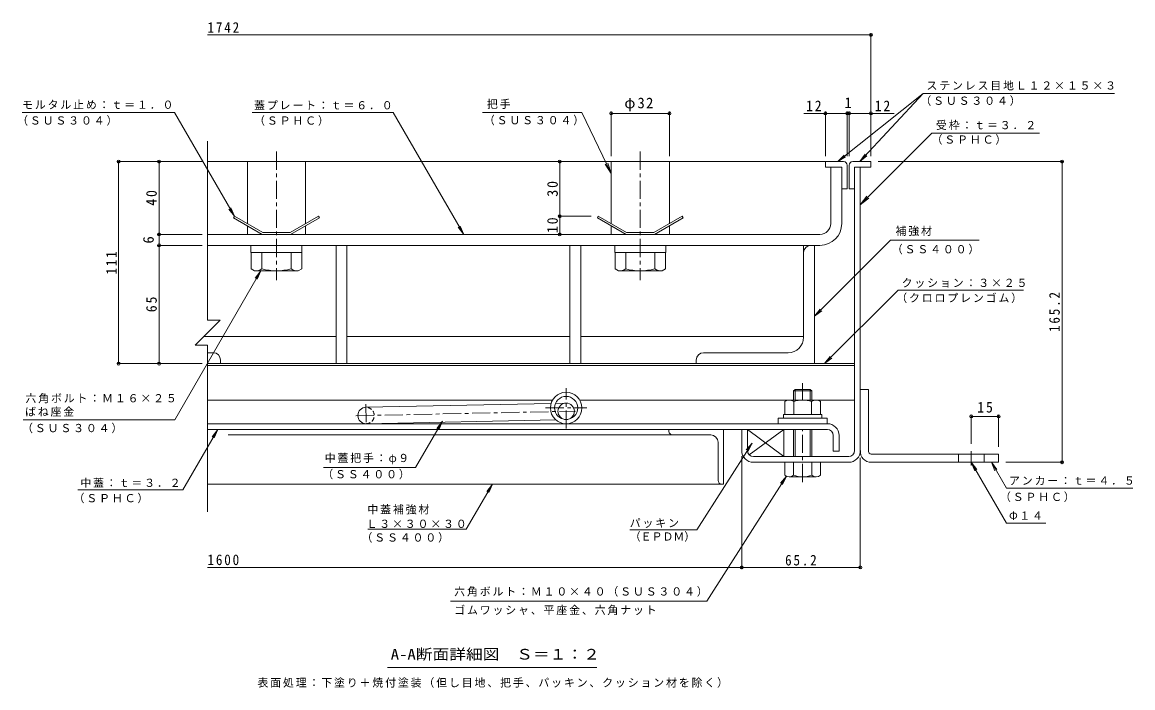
# Model space of a CAD drawing. Units: millimetres on the paper, enlarged 10 times, with parts at other scales. Extents: x -2636 to 2766, y -1962 to 1857.
# Drawn here: x -286 to 2766, y 29 to 1857 of the extents above; entities that cross this region are included whole.
import ezdxf
from ezdxf.enums import TextEntityAlignment as Align

# ---------------------------------------------------------------- set-up
doc = ezdxf.new("R2010")
doc.units = ezdxf.units.MM
doc.header["$LTSCALE"] = 10
doc.header["$PDMODE"] = 32
doc.header["$PDSIZE"] = 8
doc.linetypes.add('CHAIN1', pattern=[8, 5, -1, 1, -1])
doc.linetypes.add('DASHED1', pattern=[1.8, 1.2, -0.6])
for name, color, linetype, lineweight in [('D-1', 2, 'Continuous', 9), ('D-2', 3, 'Continuous', 9), ('D-3', 4, 'Continuous', 9), ('D-5', 7, 'Continuous', 9), ('D-6', 6, 'Continuous', 9), ('D-7', 5, 'Continuous', 5), ('D-8', 5, 'Continuous', 5), ('D-9', 134, 'Continuous', 5), ('D-A', 3, 'Continuous', 9), ('D-B', 6, 'Continuous', 9), ('D-C', 2, 'Continuous', 9), ('D-D', 4, 'Continuous', 9), ('D-E', 3, 'Continuous', 9), ('D-F', 7, 'Continuous', 9)]:
    doc.layers.add(name, color=color, linetype=linetype, lineweight=lineweight)
doc.styles.add('ＭＳ ゴシック', font='')
doc.styles.get('ＭＳ ゴシック').set_extended_font_data('MS Gothic')

msp = doc.modelspace()

# ---------------------------------------------------------------- linework, layer by layer
at = {"layer": 'D-1'}
for p, q in [((2001.33, 680.24), (2001.33, 1459.24)), ((2017.33, 1459.24), (2001.33, 1459.24)), ((2017.33, 680.24), (2017.33, 1459.24)), ((1707.33, 680.24), (1707.33, 738.24)), ((1985.33, 664.24), (1723.33, 664.24)), ((1723.33, 648.24), (1833.84, 648.24)), ((1985.33, 648.24), (1883.84, 648.24))]:
    msp.add_line(p, q, dxfattribs=at)
msp.add_lwpolyline([(1691.33, 680.24), (1691.33, 738.24), (1707.33, 738.24)], dxfattribs=at)
for centre, radius, start, end in [((1723.33, 680.24), 32, 180, 270), ((1723.33, 680.24), 16, 180, 270), ((1985.33, 680.24), 16, 270, 0), ((1985.33, 680.24), 32, 270, 0)]:
    msp.add_arc(centre, radius, start, end, dxfattribs=at)
at = {"layer": 'D-2'}
for p, q in [((1936.34, 1459.24), (1966.34, 1459.24)), ((1936.34, 1459.24), (1936.34, 1304.24)), ((1966.34, 1304.24), (1966.34, 1459.24)), ((223.18, 1274.24), (1906.34, 1274.24)), ((223.18, 1244.24), (1906.34, 1244.24))]:
    msp.add_line(p, q, dxfattribs=at)
at = {"layer": 'D-2', "linetype": 'CHAIN1'}
for p, q in [((1208.83, 740.75), (1208.83, 851.73)), ((1152.09, 797.49), (1265.58, 797.49))]:
    msp.add_line(p, q, dxfattribs=at)
at = {"layer": 'D-2'}
for radius in [43.25, 31.75]:
    msp.add_circle((1208.83, 797.49), radius, dxfattribs=at)
for radius in [30, 60]:
    msp.add_arc((1906.34, 1304.24), radius, 270, 0, dxfattribs=at)
at = {"layer": 'D-3'}
for p, q in [((1921.34, 1474.24), (223.18, 1474.24)), ((1921.34, 1474.24), (1921.34, 1459.24)), ((1971.34, 1474.24), (1921.34, 1474.24)), ((1996.34, 1474.24), (2046.34, 1474.24)), ((2046.34, 1474.24), (2046.34, 1459.24)), ((1921.34, 1459.24), (1966.34, 1459.24)), ((1966.34, 1459.24), (1966.34, 1399.24)), ((1981.34, 1464.24), (1981.34, 1399.24)), ((1986.34, 1464.24), (1986.34, 1399.24)), ((2001.33, 1399.24), (2001.33, 1459.24)), ((2046.34, 1459.24), (2001.34, 1459.24)), ((1966.34, 1399.24), (1981.34, 1399.24)), ((2001.33, 1399.24), (1986.34, 1399.24)), ((297.14, 1324.24), (294.64, 1319.91)), ((294.64, 1319.91), (373.74, 1274.24)), ((297.14, 1324.24), (375.08, 1279.24)), ((528.03, 1324.24), (450.08, 1279.24)), ((530.53, 1319.91), (451.42, 1274.24)), ((528.03, 1324.24), (530.53, 1319.91)), ((1297.14, 1324.24), (1294.64, 1319.91)), ((1294.64, 1319.91), (1373.74, 1274.24)), ((1297.14, 1324.24), (1375.08, 1279.24)), ((1528.03, 1324.24), (1450.08, 1279.24)), ((1530.53, 1319.91), (1451.42, 1274.24)), ((1528.03, 1324.24), (1530.53, 1319.91)), ((373.74, 1274.24), (451.42, 1274.24)), ((450.08, 1279.24), (375.08, 1279.24)), ((1373.74, 1274.24), (1451.42, 1274.24)), ((1450.08, 1279.24), (1375.08, 1279.24))]:
    msp.add_line(p, q, dxfattribs=at)
for centre, start, end in [((1971.34, 1464.24), 0, 90), ((1996.34, 1464.24), 90, 180)]:
    msp.add_arc(centre, 10, start, end, dxfattribs=at)
at = {"layer": 'D-5'}
for p, q in [((2189.88, 1661.64), (1955.24, 1474.24)), ((2189.88, 1661.64), (2016.37, 1474.24)), ((2189.88, 1661.64), (2715.72, 1661.64)), ((-286.19, 1608.99), (132.74, 1608.99)), ((132.74, 1608.99), (297.14, 1324.24)), ((345.78, 1608.99), (732.96, 1608.99)), ((927.26, 1274.24), (732.96, 1608.99)), ((1252.17, 1608.99), (978.92, 1608.99)), ((1252.17, 1608.99), (1332.58, 1441.9)), ((2213.73, 1552.28), (2017.33, 1355.21)), ((2213.73, 1552.28), (2510.07, 1552.28)), ((1332.58, 1441.9), (1316.16, 1467.01)), ((1332.58, 1441.9), (1323.21, 1470.4)), ((1955.25, 1474.24), (1972.58, 1492.26)), ((1955.25, 1474.24), (1976.65, 1487.16)), ((2016.37, 1474.24), (2030.81, 1494.64)), ((2016.37, 1474.24), (2035.6, 1490.21)), ((2017.33, 1355.21), (2035.56, 1379.04)), ((297.14, 1324.24), (281.92, 1344.08)), ((297.14, 1324.24), (287.58, 1347.34)), ((2017.33, 1355.21), (2041.1, 1373.51)), ((927.26, 1274.24), (911.99, 1294.04)), ((927.26, 1274.24), (917.63, 1297.32)), ((2343.83, 1258.46), (2100.28, 1258.46)), ((369.42, 1174.24), (354.2, 1154.41)), ((2121.38, 1121.33), (2465.91, 1121.33)), ((1891.34, 1049.52), (1911.17, 1064.74)), ((1919.29, 919.24), (1939.12, 934.46)), ((133.16, 765.02), (-283.83, 765.02)), ((154.84, 572.41), (251.09, 738.24)), ((251.09, 738.24), (235.82, 718.44)), ((251.09, 738.24), (241.47, 715.16)), ((868.85, 760.89), (853.58, 741.09)), ((868.85, 760.89), (859.23, 737.81)), ((1568.09, 463.12), (1719.82, 701.22)), ((1719.82, 701.22), (1703.75, 682.07)), ((1719.82, 701.22), (1709.25, 678.56)), ((2322.34, 648.24), (2331.9, 625.14)), ((2322.34, 648.24), (2337.55, 628.4)), ((2322.34, 648.24), (2418.75, 481.25)), ((2377.63, 648.24), (2418.75, 577.03)), ((2377.63, 648.24), (2387.2, 625.14)), ((2377.63, 648.24), (2392.85, 628.4)), ((934.13, 464.29), (1006.07, 588.24)), ((1006.07, 588.24), (990.81, 568.44)), ((1006.07, 588.24), (996.45, 565.16)), ((1595.87, 267.11), (1814.29, 609.86)), ((1814.29, 609.86), (1798.22, 590.71)), ((1814.29, 609.86), (1803.72, 587.21)), ((-132.88, 572.41), (154.84, 572.41)), ((2418.75, 577.03), (2766.19, 577.03)), ((663.72, 464.29), (934.13, 464.29)), ((1383.53, 463.12), (1568.09, 463.12)), ((2418.75, 481.25), (2526.8, 481.25)), ((891, 267.11), (1595.87, 267.11)), ((1292.85, 84.9), (717.85, 84.9))]:
    msp.add_line(p, q, dxfattribs=at)
for points in [[(2100.28, 1258.46), (1891.34, 1049.52), (1906.55, 1069.35)], [(133.16, 765.02), (369.42, 1174.24), (359.85, 1151.14)], [(2121.38, 1121.33), (1919.29, 919.24), (1934.51, 939.08)], [(541.45, 633.97), (795.18, 633.97), (868.85, 760.89)]]:
    msp.add_lwpolyline(points, dxfattribs=at)
at = {"layer": 'D-6'}
for p, q in [((2001.33, 1368.23), (2001.33, 1353.23)), ((223.18, 919.24), (2001.33, 919.24)), ((223.18, 914.24), (2001.33, 914.24)), ((1171.45, 819.24), (223.18, 819.24)), ((658.36, 799.23), (1167.4, 809.88)), ((1179.71, 810.13), (1208.36, 810.73)), ((1246.22, 819.24), (1816.34, 819.24)), ((1901.33, 819.24), (2001.33, 819.24)), ((659.31, 754.24), (1180.14, 765.13)), ((1208.83, 765.73), (1209.31, 765.74)), ((1707.33, 738.24), (1707.33, 680.24)), ((1711.85, 669.09), (1807.33, 738.24))]:
    msp.add_line(p, q, dxfattribs=at)
at = {"layer": 'D-6', "linetype": 'CHAIN1'}
for p, q in [((658.18, 808.24), (659.43, 748.36)), ((630.32, 776.14), (1234.12, 788.77))]:
    msp.add_line(p, q, dxfattribs=at)
at = {"layer": 'D-6'}
msp.add_lwpolyline([(1723.33, 664.24), (1807.33, 664.24), (1807.33, 738.24), (1707.33, 738.24), (1807.33, 664.24)], dxfattribs=at)
msp.add_circle((1208.83, 788.24), 22.5, dxfattribs=at)
msp.add_arc((658.84, 776.74), 22.5, 90, 270, dxfattribs=at)
at = {"layer": 'D-6', "linetype": 'DASHED1'}
msp.add_arc((658.84, 776.74), 22.5, 270, 90, dxfattribs=at)
at = {"layer": 'D-7', "linetype": 'CHAIN1'}
for p, q in [((1858.83, 819.24), (1858.83, 865.9)), ((1858.83, 593.85), (1858.83, 738.24))]:
    msp.add_line(p, q, dxfattribs=at)
at = {"layer": 'D-7'}
for p, q in [((1837.9, 848.24), (1833.84, 844.18)), ((1883.84, 844.18), (1833.84, 844.18)), ((1833.84, 819.24), (1833.84, 844.18)), ((1879.78, 848.24), (1837.9, 848.24)), ((1837.9, 819.24), (1837.9, 848.24)), ((1879.78, 848.24), (1883.84, 844.18)), ((1879.78, 819.24), (1879.78, 848.24)), ((1883.84, 844.18), (1883.84, 820.74)), ((1883.84, 844.18), (1883.84, 819.24)), ((1833.84, 738.24), (1833.84, 664.24)), ((1837.9, 664.24), (1837.9, 738.24)), ((1879.78, 664.24), (1879.78, 738.24)), ((1883.84, 738.24), (1883.84, 664.24)), ((1907.84, 648.24), (1809.84, 648.24)), ((1809.84, 612.71), (1809.84, 648.24)), ((1833.84, 648.24), (1833.84, 612.71)), ((1883.84, 648.24), (1883.84, 612.71)), ((1907.84, 612.71), (1907.84, 648.24)), ((1895.84, 608.24), (1821.84, 608.24))]:
    msp.add_line(p, q, dxfattribs=at)
at = {"layer": 'D-7', "color": 2, "lineweight": 9}
for p, q in [((1809.76, 815.44), (1816.34, 819.24)), ((1809.76, 815.44), (1809.76, 779.24)), ((1901.33, 819.24), (1816.34, 819.24)), ((1834.3, 815.44), (1834.3, 779.24)), ((1883.37, 815.44), (1883.37, 779.24))]:
    msp.add_line(p, q, dxfattribs=at)
at = {"layer": 'D-7', "color": 134}
for p, q in [((1791.34, 769.24), (1791.34, 754.24)), ((1791.34, 769.24), (1926.33, 769.24)), ((1926.33, 769.24), (1926.33, 754.24)), ((1791.34, 754.24), (1926.33, 754.24))]:
    msp.add_line(p, q, dxfattribs=at)
at = {"layer": 'D-7', "color": 6, "lineweight": 9}
for p, q in [((1806.34, 779.24), (1806.34, 769.24)), ((1806.34, 769.24), (1911.33, 769.24))]:
    msp.add_line(p, q, dxfattribs=at)
at = {"layer": 'D-7', "color": 2, "lineweight": 9}
msp.add_lwpolyline([(1901.33, 819.24), (1907.91, 815.44), (1907.91, 779.24), (1809.76, 779.24)], dxfattribs=at)
at = {"layer": 'D-7', "color": 6, "lineweight": 9}
msp.add_lwpolyline([(1806.34, 779.24), (1911.33, 779.24), (1911.33, 769.24)], dxfattribs=at)
at = {"layer": 'D-7', "color": 2, "lineweight": 9}
for centre, radius, start, end in [((1824.24, 790.36), 28.97, 94.38438, 120), ((1821.26, 795.04), 24.21, 57.42749, 88.18784), ((1858.83, 738.03), 81.2, 72.41188, 107.5881), ((1896.41, 795.04), 24.21, 91.81215, 122.57249), ((1893.43, 790.36), 28.97, 59.99998, 85.6156)]:
    msp.add_arc(centre, radius, start, end, dxfattribs=at)
at = {"layer": 'D-7'}
for centre, radius, start, end in [((1821.84, 626.57), 18.33, 229.1022, 310.89809), ((1858.83, 680.32), 72.08, 249.70546, 290.29454), ((1895.84, 626.57), 18.33, 229.10191, 310.8978)]:
    msp.add_arc(centre, radius, start, end, dxfattribs=at)
at = {"layer": 'D-8'}
for p, q in [((223.18, 1244.24), (576.34, 1244.24)), ((606.34, 1244.24), (1891.34, 1244.24)), ((1891.34, 1244.24), (1891.34, 919.24)), ((1891.34, 919.24), (223.18, 919.24))]:
    msp.add_line(p, q, dxfattribs=at)
at = {"layer": 'D-9'}
for p, q in [((343.08, 1224.24), (343.08, 1179.87)), ((372.59, 1179.73), (372.59, 1224.24)), ((452.59, 1179.73), (452.59, 1224.24)), ((482.09, 1224.24), (482.09, 1179.73)), ((1343.08, 1224.24), (1343.08, 1179.87)), ((1372.59, 1179.73), (1372.59, 1224.24)), ((1452.59, 1179.73), (1452.59, 1224.24)), ((1482.09, 1224.24), (1482.09, 1179.73)), ((1861.34, 991.74), (1861.34, 1224.24)), ((1881.34, 1244.24), (1891.34, 1244.24)), ((1891.34, 919.24), (1891.34, 1244.24)), ((352.63, 1174.36), (343.08, 1179.87)), ((472.59, 1174.24), (352.83, 1174.24)), ((472.59, 1174.24), (482.09, 1179.73)), ((1352.63, 1174.36), (1343.08, 1179.87)), ((1472.59, 1174.24), (1352.83, 1174.24)), ((1472.59, 1174.24), (1482.09, 1179.73)), ((223.18, 949.24), (238.84, 949.24)), ((1818.84, 949.24), (1586.34, 949.24)), ((258.84, 919.24), (223.18, 919.24)), ((258.84, 929.24), (258.84, 919.24)), ((1566.34, 929.24), (1566.34, 919.24)), ((1566.34, 919.24), (1891.34, 919.24))]:
    msp.add_line(p, q, dxfattribs=at)
for centre, radius, start, end in [((1881.34, 1224.24), 20, 90, 180), ((353.87, 1208.75), 34.53, 267.86055, 302.81094), ((412.58, 1322.84), 148.6, 254.38446, 285.61554), ((471.3, 1208.75), 34.53, 237.18906, 272.13945), ((1353.87, 1208.75), 34.53, 267.86055, 302.81094), ((1412.58, 1322.84), 148.6, 254.38446, 285.61554), ((1471.3, 1208.75), 34.53, 237.18906, 272.13945), ((1818.84, 991.74), 42.5, 270, 0), ((238.84, 929.24), 20, 0, 90), ((1586.34, 929.24), 20, 90, 180)]:
    msp.add_arc(centre, radius, start, end, dxfattribs=at)
at = {"layer": 'D-A'}
for p, q in [((1926.83, 754.24), (223.18, 754.24)), ((223.18, 738.24), (1926.83, 738.24)), ((1942.83, 722.24), (1942.83, 679.24)), ((1958.83, 722.24), (1958.83, 679.24)), ((1942.83, 679.24), (1958.83, 679.24))]:
    msp.add_line(p, q, dxfattribs=at)
for radius in [32, 16]:
    msp.add_arc((1926.83, 722.24), radius, 0, 90, dxfattribs=at)
at = {"layer": 'D-B'}
for p, q in [((1491.33, 738.24), (279.71, 738.24)), ((1491.33, 738.24), (1641.33, 738.24)), ((1491.33, 733.24), (1491.33, 738.24)), ((1641.33, 738.24), (1641.33, 588.24)), ((1501.33, 723.24), (279.71, 723.24)), ((1501.33, 723.24), (1606.33, 723.24)), ((1626.33, 598.24), (1626.33, 703.24)), ((1636.33, 588.24), (223.18, 588.24)), ((1636.33, 588.24), (1641.33, 588.24))]:
    msp.add_line(p, q, dxfattribs=at)
for centre, radius, start, end in [((1501.33, 733.24), 10, 180, 270), ((1606.33, 703.24), 20, 0, 90), ((1636.33, 598.24), 10, 180, 270)]:
    msp.add_arc(centre, radius, start, end, dxfattribs=at)
at = {"layer": 'D-C', "linetype": 'CHAIN1'}
for p, q in [((412.59, 1501.92), (412.59, 1148.61)), ((1412.59, 1501.92), (1412.59, 1148.61))]:
    msp.add_line(p, q, dxfattribs=at)
at = {"layer": 'D-C'}
for p, q in [((332.58, 1474.24), (492.59, 1474.24)), ((332.58, 1303.78), (332.58, 1474.24)), ((492.59, 1303.78), (492.59, 1474.24)), ((1332.58, 1474.24), (1492.59, 1474.24)), ((1332.58, 1303.78), (1332.58, 1474.24)), ((1492.59, 1303.78), (1492.59, 1474.24)), ((332.58, 1274.24), (332.58, 1298.01)), ((492.59, 1274.24), (492.59, 1298.01)), ((1332.58, 1274.24), (1332.58, 1298.01)), ((1492.59, 1274.24), (1492.59, 1298.01)), ((492.59, 1274.24), (332.58, 1274.24)), ((1492.59, 1274.24), (1332.58, 1274.24))]:
    msp.add_line(p, q, dxfattribs=at)
at = {"layer": 'D-C', "color": 134, "lineweight": 5}
for p, q in [((342.58, 1244.24), (482.58, 1244.24)), ((482.58, 1244.24), (482.58, 1224.24)), ((1342.58, 1244.24), (1482.58, 1244.24)), ((1482.58, 1244.24), (1482.58, 1224.24))]:
    msp.add_line(p, q, dxfattribs=at)
for points in [[(342.58, 1244.24), (342.58, 1224.24), (482.58, 1224.24)], [(1342.58, 1244.24), (1342.58, 1224.24), (1482.58, 1224.24)]]:
    msp.add_lwpolyline(points, dxfattribs=at)
at = {"layer": 'D-D'}
for p, q in [((223.18, 1244.24), (576.34, 1244.24)), ((576.34, 1244.24), (576.34, 994.24)), ((606.34, 994.24), (606.34, 1244.24)), ((606.34, 1244.24), (1218.83, 1244.24)), ((1218.83, 994.24), (1218.83, 1244.24)), ((1861.34, 1244.24), (1248.83, 1244.24)), ((1248.83, 1244.24), (1248.83, 994.24)), ((1861.34, 994.24), (1861.34, 1244.24)), ((576.34, 994.24), (213.84, 994.24)), ((1218.83, 994.24), (606.34, 994.24)), ((1248.83, 994.24), (1861.34, 994.24))]:
    msp.add_line(p, q, dxfattribs=at)
at = {"layer": 'D-E', "color": 2}
for p, q in [((576.34, 919.24), (576.34, 1244.24)), ((576.34, 1244.24), (606.34, 1244.24)), ((606.34, 1244.24), (606.34, 919.24)), ((1218.83, 919.24), (1218.83, 1244.24)), ((1218.83, 1244.24), (1248.83, 1244.24)), ((1248.83, 1244.24), (1248.83, 919.24)), ((606.34, 919.24), (576.34, 919.24)), ((1248.83, 919.24), (1218.83, 919.24))]:
    msp.add_line(p, q, dxfattribs=at)
at = {"layer": 'D-E'}
for p, q in [((2017.33, 848.24), (2017.33, 680.24)), ((2017.33, 848.24), (2039.83, 848.24)), ((2039.84, 678.24), (2039.83, 848.24)), ((2047.34, 670.74), (2397.34, 670.74)), ((2397.34, 648.24), (2047.34, 648.24)), ((2287.34, 648.24), (2287.34, 670.74)), ((2357.34, 648.24), (2357.34, 670.74)), ((2397.34, 670.74), (2397.34, 648.24))]:
    msp.add_line(p, q, dxfattribs=at)
at = {"layer": 'D-E', "linetype": 'CHAIN1'}
msp.add_line((2322.34, 639.5), (2322.34, 678.95), dxfattribs=at)
at = {"layer": 'D-E'}
for radius, start in [(30, 176.17647), (7.5, 180.00027)]:
    msp.add_arc((2047.34, 678.24), radius, start, 270, dxfattribs=at)
at = {"layer": 'D-F'}
for p, q in [((2046.34, 1822.22), (223.18, 1822.22)), ((2046.34, 1489.24), (2046.34, 1827.22)), ((1332.59, 1489.24), (1332.59, 1611.86)), ((1332.59, 1606.86), (1492.59, 1606.86)), ((1492.59, 1489.24), (1492.59, 1611.86)), ((1861.77, 1606.86), (1981.33, 1606.86)), ((1921.33, 1489.24), (1921.33, 1611.86)), ((1981.33, 1489.24), (1981.33, 1611.86)), ((1981.33, 1606.86), (1986.34, 1606.86)), ((1986.34, 1489.24), (1986.34, 1611.86)), ((1986.34, 1606.86), (2110.69, 1606.86)), ((223.18, 1530), (223.18, 1038.48)), ((208.18, 1474.24), (-24.37, 1474.24)), ((-21.37, 919.24), (-21.37, 1474.24)), ((90.07, 1274.24), (90.07, 1474.24)), ((1191.26, 1324.24), (1191.26, 1474.24)), ((2574.96, 1474.24), (2066.34, 1474.24)), ((2571.96, 648.24), (2571.96, 1474.24)), ((1188.26, 1324.24), (1277.14, 1324.24)), ((1191.26, 1274.24), (1191.26, 1324.24)), ((208.18, 1274.24), (85.07, 1274.24)), ((90.07, 1244.24), (90.07, 1274.24)), ((208.18, 1244.24), (85.07, 1244.24)), ((90.07, 919.24), (90.07, 1244.24)), ((223.18, 969.66), (188.77, 969.66)), ((223.18, 969.66), (223.18, 511.7)), ((-24.37, 919.24), (208.18, 919.24)), ((2322.34, 777.49), (2322.34, 698.95)), ((2322.34, 774.49), (2397.34, 774.49)), ((2397.34, 777.49), (2397.34, 690.74)), ((1691.33, 665.24), (1691.33, 354.34)), ((2017.33, 356.34), (2017.33, 660.24)), ((2574.96, 648.24), (2417.34, 648.24)), ((1691.33, 359.34), (223.18, 359.34)), ((1691.33, 359.34), (2017.33, 359.34))]:
    msp.add_line(p, q, dxfattribs=at)
msp.add_lwpolyline([(223.18, 1038.48), (257.59, 1038.48), (188.77, 969.66)], dxfattribs=at)
for p in [(2046.34, 1822.22), (1332.59, 1606.86), (1492.59, 1606.86), (1921.33, 1606.86), (1981.33, 1606.86), (1986.34, 1606.86), (2046.34, 1606.86), (-21.37, 1474.24), (90.07, 1474.24), (1191.26, 1474.24), (2571.96, 1474.24), (1191.26, 1324.24), (90.07, 1274.24), (1191.26, 1274.24), (90.07, 1244.24), (-21.37, 919.24), (90.07, 919.24), (2322.34, 774.49), (2397.34, 774.49), (2571.96, 648.24), (1691.33, 359.34), (2017.33, 359.34)]:
    msp.add_point(p, dxfattribs=at)

# ---------------------------------------------------------------- texts
at = {"layer": 'D-5', "style": 'ＭＳ ゴシック'}
msp.add_text('（ＥＰＤＭ）', height=21.99, dxfattribs=at).set_placement((1383.53, 426.55), align=Align.BOTTOM_LEFT)
at = {"layer": 'D-5', "color": 2, "style": 'ＭＳ ゴシック', "width": 1.15}
msp.add_text('A-A断面詳細図\u3000Ｓ＝１：２', height=29.33, dxfattribs=at).set_placement((726.6, 97.4), align=Align.BOTTOM_LEFT)
at = {"layer": 'D-5', "char_height": 21.99, "attachment_point": 7, "style": 'ＭＳ ゴシック'}
for s, insert in [('\\T1.17;ステンレス目地Ｌ１２×１５×３', (2199.08, 1669.81)), ('\\T1.17;（ＳＵＳ３０４）', (2182.24, 1627.37)), ('\\T1.17;モルタル止め：ｔ＝１．０', (-286.59, 1618)), ('\\T1.17;蓋プレート：ｔ＝６．０', (351.11, 1616.54)), ('\\T1.17;把手', (991.01, 1618.83)), ('\\T1.17;（ＳＵＳ３０４）', (-300.15, 1573.09)), ('\\T1.17;（ＳＰＨＣ）', (351.11, 1572.87)), ('\\T1.17;（ＳＵＳ３０４）', (982.6, 1573.93)), ('\\T1.17;受枠：ｔ＝３．２', (2225.23, 1560.84)), ('\\T1.17;（ＳＰＨＣ）', (2213.07, 1520.69)), ('\\T1.17;補強材', (2114.03, 1269.94)), ('\\T1.17;（ＳＳ４００）', (2103.83, 1219.41)), ('\\T1.17;クッション：３×２５', (2130.93, 1127.66)), ('\\T1.17;（クロロプレンゴム）', (2116.11, 1085.56)), ('\\T1.17;六角ボルト：Ｍ１６×２５', (-277.3, 810.37)), ('\\T1.17;ばね座金', (-278.35, 773.65)), ('\\T1.17;（ＳＵＳ３０４）', (-286.61, 728.09)), ('\\T1.17;中蓋把手：φ９', (545.17, 642.86)), ('\\T1.17;（ＳＳ４００）', (538.53, 601.32)), ('\\T1.17;中蓋：ｔ＝３．２', (-126.45, 578.11)), ('\\T1.17;アンカー：ｔ＝４．５', (2426.05, 585.55)), ('\\T1.17;（ＳＰＨＣ）', (-145.13, 535.55)), ('\\T1.17;（ＳＰＨＣ）', (2401.07, 538.95)), ('\\T1.17;中蓋補強材', (662.44, 504.79)), ('\\T1.17;Ｌ３×３０×３０', (660.09, 467.6)), ('\\T1.17;パッキン', (1383.53, 467.94)), ('\\T1.17;Φ１４', (2426.05, 489.77)), ('\\T1.17;（ＳＳ４００）', (646.25, 427.46)), ('\\T1.17;六角ボルト：Ｍ１０×４０（ＳＵＳ３０４）', (901.15, 279.13)), ('\\T1.17;ゴムワッシャ、平座金、六角ナット', (901.15, 228.3)), ('\\T1.17;表面処理：下塗り＋焼付塗装（但し目地、把手、パッキン、クッション材を除く）', (360.35, 28.77))]:
    msp.add_mtext(s, dxfattribs=dict(at, insert=insert))
at = {"layer": 'D-F', "color": 2, "style": 'ＭＳ ゴシック'}
msp.add_text('1', height=29.33, dxfattribs=at).set_placement((1973.84, 1612.86), align=Align.BOTTOM_LEFT)
msp.add_text('6', height=29.33, rotation=90, dxfattribs=at).set_placement((84.07, 1249.24), align=Align.BOTTOM_LEFT)
at = {"layer": 'D-F', "color": 2, "char_height": 29.33, "attachment_point": 7, "style": 'ＭＳ ゴシック'}
for s, insert in [('\\T1.28;\\W0.9;1742', (223.18, 1828.22)), ('\\T1.19;φ32', (1368.84, 1612.86)), ('\\T1.27;\\W0.95;12', (1867.87, 1612.86)), ('\\T1.27;\\W0.95;12', (2056.61, 1612.86)), ('\\T1.27;\\W0.95;15', (2338.59, 784.49)), ('\\T1.28;\\W0.9;1600', (223.18, 365.34)), ('\\T1.28;\\W0.9;65.2', (1810.58, 364.34))]:
    msp.add_mtext(s, dxfattribs=dict(at, insert=insert))
at = {"layer": 'D-F', "color": 2, "char_height": 29.33, "attachment_point": 7, "rotation": 90, "style": 'ＭＳ ゴシック'}
for s, insert in [('\\T1.27;\\W0.95;30', (1186.26, 1377.99)), ('\\T1.27;\\W0.95;40', (84.07, 1352.99)), ('\\T1.27;\\W0.95;10', (1186.26, 1277.99)), ('\\T1.27;\\W0.9;111', (-26.37, 1164.24)), ('\\T1.27;\\W0.95;65', (84.07, 1060.49)), ('\\T1.28;\\W0.9;165.2', (2565.96, 1006.24))]:
    msp.add_mtext(s, dxfattribs=dict(at, insert=insert))

doc.saveas('drawing.dxf')
